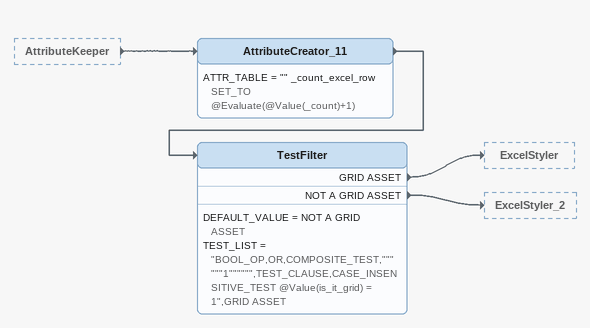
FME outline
AttributeKeeper [outside]
    -> AttributeCreator_11
AttributeCreator_11
    ATTR_TABLE = "" _count_excel_row SET_TO @Evaluate(@Value(_count)+1)
    -> TestFilter
TestFilter
    DEFAULT_VALUE = NOT A GRID ASSET
    TEST_LIST = "BOOL_OP,OR,COMPOSITE_TEST,""""""1"""""",TEST_CLAUSE,CASE_INSENSITIVE_TEST @Value(is_it_grid) = 1",GRID ASSET
    GRID ASSET -> ExcelStyler
    NOT A GRID ASSET -> ExcelStyler_2
